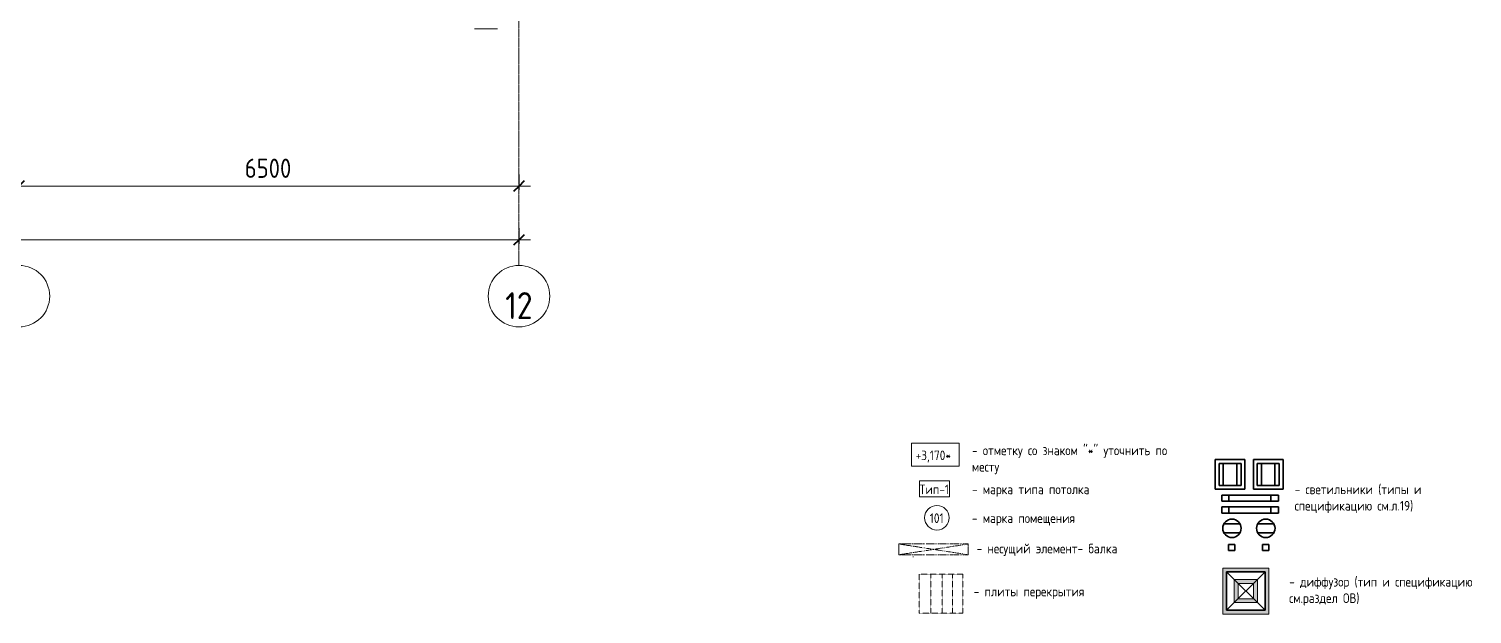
# Model space of a CAD drawing. Header units: millimetres. Extents: x -10295 to 67740, y -1344 to 46499.
# Drawn here: x 48979 to 67740, y -1344 to 6268 of the extents above; entities that cross this region are included whole.
import ezdxf

# ---------------------------------------------------------------- set-up
doc = ezdxf.new("R2010")
doc.units = ezdxf.units.MM
for name, pattern in [('ADSK_Линия сетки', [25, 20, -2.5, 0, -2.5]), ('ADSK_Штриховая_ш3 п1_5', [4.5, 3, -1.5]), ('ADSK_Штрихпунктирная 2 точки_ш15 п1_5 п1_5 п1_5', [19.5, 15, -1.5, 0, -1.5, 0, -1.5])]:
    doc.linetypes.add(name, pattern=pattern)
for name, color, linetype, lineweight in [('Аннотация', 7, 'Continuous', 18), ('Оси', 7, 'Continuous', 9), ('Размеры', 7, 'Continuous', 9), ('Размеры-100', 7, 'Continuous', 9), ('Узлы', 7, 'Continuous', 18)]:
    doc.layers.add(name, color=color, linetype=linetype, lineweight=lineweight)
doc.layers.add('Линии', color=7, linetype='Continuous', lineweight=9, true_color=0x00a600)
doc.styles.add('GOST Common', font='GOST_Common.ttf', dxfattribs={"width": 0.9, "height": 350})
doc.styles.add('GOST Common_2', font='GOST_Common.ttf', dxfattribs={"width": 0.9, "height": 250})
doc.styles.add('GOST Common_4', font='GOST_Common.ttf', dxfattribs={"width": 0.9, "height": 125})
doc.dimstyles.new('ADSK_Основной_2_5_мм_Оси', dxfattribs={"dimscale": 304.8, "dimtxt": 251.428749, "dimasz": 0.463911, "dimexe": 0.492126, "dimexo": 0.492126, "dimgap": 0.098425, "dimtad": 1, "dimrnd": 0.01, "dimdsep": 46, "dimtxsty": 'GOST Common_2', "dimblk1": 'OBLIQUE', "dimblk2": 'OBLIQUE', "dimsah": 1, "dimcen": 0.09, "dimdle": 0.492126, "dimazin": 2, "dimtfac": 1, "dimtdec": 4, "dimtix": 1, "dimtmove": 0, "dimatfit": 3, "dimfxl": 1, "dimtvp": 1, "dimtolj": 1, "dimtzin": 0, "dimlwd": 20, "dimlwe": 20, "dimarcsym": 2})

# ---------------------------------------------------------------- blocks, each defined once
blk = doc.blocks.new('Ось сетки - Круг_Ø8 мм-8258-План потолков в подвале')
at = {"layer": 'Оси', "lineweight": 20}
for start, end in [(360, 180), (180, 360)]:
    blk.add_arc((0, 0), 4, start, end, dxfattribs=at)
blk = doc.blocks.new('DIMBLOCK15-План потолков в подвале')
at = {"layer": 'Размеры-100', "lineweight": 20, "transparency": 16777216}
for p, q in [((48850, 4224), (48850, 4374)), ((55350, 4224), (55350, 4374)), ((48850, 4224), (55500, 4224)), ((48850, 4224), (48850, 4174)), ((55350, 4224), (55350, 4174))]:
    blk.add_line(p, q, dxfattribs=at)
at = {"layer": 'Размеры-100', "lineweight": 40, "transparency": 16777216}
for p, q in [((48850, 4224), (48779, 4153)), ((48850, 4224), (48920, 4294)), ((55350, 4224), (55279, 4153)), ((55350, 4224), (55420, 4294))]:
    blk.add_line(p, q, dxfattribs=at)
at = {"layer": 'Размеры-100', "color": 0, "lineweight": 20, "transparency": 16777216, "insert": (51784, 4580), "char_height": 250, "width": 756.84, "attachment_point": 1, "line_spacing_factor": 1.022761, "style": 'GOST Common_2'}
blk.add_mtext('6500', dxfattribs=at)
blk = doc.blocks.new('_Oblique')
at = {"color": 0, "linetype": 'ByBlock', "lineweight": -2}
blk.add_line((-0.5, -0.5), (0.5, 0.5), dxfattribs=at)
blk = doc.blocks.new('DIMBLOCK16-План потолков в подвале')
at = {"layer": 'Размеры-100', "lineweight": 20, "transparency": 16777216}
for p, q in [((-6500, 3524), (-6500, 3674)), ((55350, 3524), (55350, 3674)), ((-6650, 3524), (55500, 3524)), ((-6500, 3524), (-6500, 3474)), ((55350, 3524), (55350, 3474))]:
    blk.add_line(p, q, dxfattribs=at)
at = {"layer": 'Размеры-100', "lineweight": 40, "transparency": 16777216}
for p, q in [((-6500, 3524), (-6430, 3594)), ((55350, 3524), (55420, 3594)), ((-6500, 3524), (-6571, 3453)), ((55350, 3524), (55279, 3453))]:
    blk.add_line(p, q, dxfattribs=at)
at = {"layer": 'Размеры-100', "color": 0, "lineweight": 20, "transparency": 16777216, "insert": (24054, 3880), "char_height": 250, "width": 889.8, "attachment_point": 1, "line_spacing_factor": 1.022761, "style": 'GOST Common_2'}
blk.add_mtext('61850', dxfattribs=at)

msp = doc.modelspace()

# ---------------------------------------------------------------- hatches: boundary and pattern name
at = {"layer": 'Узлы', "lineweight": 20, "true_color": 0x939393}
h = msp.add_hatch(color=252, dxfattribs=at)
h.paths.add_polyline_path([(64497.991, -1343.705), (65097.991, -1343.705), (65097.991, -743.705), (64497.991, -743.705), (64497.991, -1293.705)])
h.paths.add_polyline_path([(65047.991, -1293.705), (64547.991, -1293.705), (64547.991, -793.705), (65047.991, -793.705)])
h.paths.add_polyline_path([(64647.991, -1193.705), (64947.991, -1193.705), (64947.991, -893.705), (64647.991, -893.705), (64647.991, -1143.705)])
h.paths.add_polyline_path([(64697.991, -1143.705), (64697.991, -943.705), (64897.991, -943.705), (64897.991, -1143.705)])

# ---------------------------------------------------------------- linework, layer by layer
at = {"layer": 'Аннотация', "lineweight": 20}
msp.add_line((54771.543, 6267.708), (55071.543, 6267.708), dxfattribs=at)
at = {"layer": 'Аннотация', "lineweight": 9, "flags": 128}
msp.add_lwpolyline([(60556.591, 391.581), (60946.741, 391.581), (60946.741, 180.081), (60556.591, 180.081)], close=True, dxfattribs=at)
at = {"layer": 'Линии', "color": 7}
for p, q in [((60452.053, 879.397), (61072.053, 879.397)), ((60452.053, 579.397), (60452.053, 879.397)), ((61072.053, 879.397), (61072.053, 579.397)), ((61072.053, 579.397), (60452.053, 579.397)), ((65097.991, -743.705), (64497.991, -743.705)), ((64497.991, -743.705), (64497.991, -1343.705)), ((65097.991, -1343.705), (65097.991, -743.705)), ((64547.991, -1293.705), (64547.991, -793.705)), ((64547.991, -793.705), (65047.991, -793.705)), ((64647.991, -893.705), (64647.991, -1193.705)), ((64947.991, -893.705), (64647.991, -893.705)), ((64947.991, -1193.705), (64947.991, -893.705)), ((65047.991, -793.705), (65047.991, -1293.705)), ((64697.991, -943.705), (64897.991, -943.705)), ((64697.991, -1143.705), (64697.991, -943.705)), ((64897.991, -943.705), (64897.991, -1143.705)), ((65047.991, -1293.705), (64547.991, -1293.705)), ((64647.991, -1193.705), (64947.991, -1193.705)), ((64897.991, -1143.705), (64697.991, -1143.705)), ((64497.991, -1343.705), (65097.991, -1343.705))]:
    msp.add_line(p, q, dxfattribs=at)
at = {"layer": 'Линии', "color": 5, "lineweight": 35, "true_color": 0x0000ff}
for p, q in [((64399.608, 666.747), (64786.108, 666.747)), ((64399.608, 279.738), (64399.608, 666.747)), ((64736.108, 616.747), (64449.608, 616.747)), ((64449.608, 616.747), (64449.608, 329.738)), ((64504.147, 616.747), (64504.147, 329.738)), ((64680.147, 616.747), (64680.147, 329.738)), ((64736.108, 329.738), (64736.108, 616.747)), ((64786.108, 666.747), (64786.108, 279.738)), ((64786.108, 279.738), (64399.608, 279.738)), ((64449.608, 329.738), (64736.108, 329.738)), ((64488.003, 124.845), (64488.003, 204.845)), ((64488.003, 204.845), (65222.725, 204.845)), ((64577.991, 124.845), (64577.991, 204.845)), ((65122.725, 204.845), (65122.725, 124.845)), ((65222.725, 204.845), (65222.725, 124.845)), ((65222.725, 124.845), (64488.003, 124.845)), ((64511.452, -171.143), (64723.084, -171.143)), ((64512.44, -286.143), (64722.096, -286.143)), ((64655.412, -438.159), (64570.678, -438.159)), ((64570.678, -518.159), (64570.678, -438.159)), ((64570.678, -518.159), (64655.412, -518.159)), ((64655.412, -518.159), (64655.412, -438.159)), ((65047.991, -793.705), (64547.991, -793.705)), ((64547.991, -793.705), (64547.991, -1293.705)), ((65047.991, -1293.705), (65047.991, -793.705)), ((64547.991, -1293.705), (65047.991, -1293.705))]:
    msp.add_line(p, q, dxfattribs=at)
at = {"layer": 'Линии', "color": 1, "lineweight": 35, "true_color": 0xff0000}
for p, q in [((64895.892, 666.747), (65282.392, 666.747)), ((64895.892, 279.738), (64895.892, 666.747)), ((65232.392, 616.747), (64945.892, 616.747)), ((64945.892, 616.747), (64945.892, 329.738)), ((65000.43, 616.747), (65000.43, 329.738)), ((65176.43, 616.747), (65176.43, 329.738)), ((65232.392, 329.738), (65232.392, 616.747)), ((65282.392, 666.747), (65282.392, 279.738)), ((65282.392, 279.738), (64895.892, 279.738)), ((64945.892, 329.738), (65232.392, 329.738)), ((64488.003, -30.047), (64488.003, 49.953)), ((64488.003, 49.953), (65222.725, 49.953)), ((64577.991, -30.047), (64577.991, 49.953)), ((65122.725, 49.953), (65122.725, -30.047)), ((65222.725, 49.953), (65222.725, -30.047)), ((65222.725, -30.047), (64488.003, -30.047)), ((64951.452, -171.143), (65163.084, -171.143)), ((64952.44, -286.143), (65162.096, -286.143)), ((65097.991, -438.159), (65013.257, -438.159)), ((65013.257, -518.159), (65013.257, -438.159)), ((65013.257, -518.159), (65097.991, -518.159)), ((65097.991, -518.159), (65097.991, -438.159))]:
    msp.add_line(p, q, dxfattribs=at)
at = {"layer": 'Линии', "color": 7, "linetype": 'ADSK_Штрихпунктирная 2 точки_ш15 п1_5 п1_5 п1_5'}
for p, q in [((60289.033, -431.463), (60449.033, -431.463)), ((60289.033, -571.463), (60289.033, -431.463)), ((60289.033, -431.463), (60457.013, -457.594)), ((60289.033, -571.463), (60457.013, -545.333)), ((60454.576, -431.463), (60460.576, -431.463)), ((60466.859, -431.463), (60472.859, -431.463)), ((60469.865, -459.593), (60475.794, -460.515)), ((60469.865, -543.334), (60475.794, -542.412)), ((60481.222, -461.36), (60487.151, -462.282)), ((60481.222, -541.567), (60487.151, -540.645)), ((60482.782, -431.463), (60592.782, -431.463)), ((60496.538, -463.742), (60585.468, -477.576)), ((60496.538, -539.185), (60585.468, -525.351)), ((60597.326, -479.42), (60603.254, -480.342)), ((60597.326, -523.507), (60603.254, -522.585)), ((60605.6, -431.463), (60611.6, -431.463)), ((60617.088, -482.494), (60623.017, -483.416)), ((60617.088, -520.433), (60623.017, -519.511)), ((60620.6, -431.463), (60626.6, -431.463)), ((60639.815, -486.029), (60713.923, -497.558)), ((60639.815, -516.898), (60713.923, -505.369)), ((60640.666, -431.463), (60750.666, -431.463)), ((60726.776, -499.557), (60732.704, -500.479)), ((60726.776, -503.37), (60732.704, -502.448)), ((60738.132, -501.604), (60744.061, -500.681)), ((60738.132, -501.323), (60744.061, -502.246)), ((60753.448, -499.221), (60842.378, -485.388)), ((60753.448, -503.706), (60842.378, -517.539)), ((60763.484, -431.463), (60769.484, -431.463)), ((60778.484, -431.463), (60784.484, -431.463)), ((60798.55, -431.463), (60908.55, -431.463)), ((60854.236, -483.543), (60860.165, -482.621)), ((60854.236, -519.384), (60860.165, -520.306)), ((60873.998, -480.469), (60879.927, -479.547)), ((60873.998, -522.458), (60879.927, -523.38)), ((60896.725, -476.934), (60970.834, -465.406)), ((60896.725, -525.993), (60970.834, -537.521)), ((60921.368, -431.463), (60927.368, -431.463)), ((60936.368, -431.463), (60942.368, -431.463)), ((60956.434, -431.463), (61066.434, -431.463)), ((60983.686, -463.406), (60989.615, -462.484)), ((60983.686, -539.521), (60989.615, -540.443)), ((60995.042, -461.64), (61000.971, -460.718)), ((60995.042, -541.287), (61000.971, -542.209)), ((61010.358, -459.257), (61099.289, -445.424)), ((61010.358, -543.67), (61099.289, -557.503)), ((61079.251, -431.463), (61085.251, -431.463)), ((61094.251, -431.463), (61100.251, -431.463)), ((61094.251, -431.463), (61100.251, -431.463)), ((61111.146, -443.579), (61117.075, -442.657)), ((61111.146, -559.348), (61117.075, -560.27)), ((61119.033, -431.463), (61189.033, -431.463)), ((61130.908, -440.505), (61136.837, -439.583)), ((61130.908, -562.422), (61136.837, -563.344)), ((61153.635, -436.97), (61189.033, -431.463)), ((61189.033, -431.463), (61189.033, -571.463)), ((60289.033, -571.463), (60449.033, -571.463)), ((60454.576, -571.463), (60460.576, -571.463)), ((60466.859, -571.463), (60472.859, -571.463)), ((60469.865, -599.593), (60475.794, -600.515)), ((60482.782, -571.463), (60592.782, -571.463)), ((60605.6, -571.463), (60611.6, -571.463)), ((60620.6, -571.463), (60626.6, -571.463)), ((60640.666, -571.463), (60750.666, -571.463)), ((60763.484, -571.463), (60769.484, -571.463)), ((60778.484, -571.463), (60784.484, -571.463)), ((60798.55, -571.463), (60908.55, -571.463)), ((60921.368, -571.463), (60927.368, -571.463)), ((60936.368, -571.463), (60942.368, -571.463)), ((60956.434, -571.463), (61066.434, -571.463)), ((61079.251, -571.463), (61085.251, -571.463)), ((61094.251, -571.463), (61100.251, -571.463)), ((61119.033, -571.463), (61189.033, -571.463)), ((61153.635, -565.957), (61189.033, -571.463))]:
    msp.add_line(p, q, dxfattribs=at)
at = {"layer": 'Линии', "color": 7, "lineweight": 20}
for p, q in [((64497.991, -743.705), (65097.991, -743.705)), ((64497.991, -1343.705), (64497.991, -743.705)), ((65097.991, -743.705), (65097.991, -1343.705)), ((64547.991, -793.705), (65047.991, -1293.705)), ((65047.991, -793.705), (64547.991, -1293.705)), ((65097.991, -1343.705), (64497.991, -1343.705))]:
    msp.add_line(p, q, dxfattribs=at)
at = {"layer": 'Линии', "color": 7, "linetype": 'ADSK_Штриховая_ш3 п1_5'}
for p, q in [((60549.779, -824.111), (61119.033, -824.111)), ((60549.779, -1330.192), (60549.779, -824.111)), ((60703.607, -824.111), (60703.607, -1330.192)), ((60850.351, -824.111), (60850.351, -1330.192)), ((60985.251, -824.111), (60985.251, -1330.192)), ((61119.033, -824.111), (61119.033, -1330.192)), ((61119.033, -1330.192), (60549.779, -1330.192))]:
    msp.add_line(p, q, dxfattribs=at)
at = {"layer": 'Линии', "color": 7}
msp.add_circle((60782.519, -90.606), 160, dxfattribs=at)
at = {"layer": 'Линии', "color": 5, "lineweight": 35, "true_color": 0x0000ff}
msp.add_circle((64617.268, -227.738), 120, dxfattribs=at)
at = {"layer": 'Линии', "color": 1, "lineweight": 35, "true_color": 0xff0000}
msp.add_circle((65057.268, -227.738), 120, dxfattribs=at)
at = {"layer": 'Оси', "linetype": 'ADSK_Линия сетки'}
msp.add_line((55349.565, 3191.655), (55349.565, 44222.998), dxfattribs=at)

# ---------------------------------------------------------------- block references
at = {"layer": 'Оси', "lineweight": 20, "xscale": 99.99999999999993, "yscale": 99.99999999999993, "zscale": 99.99999999999993}
for p in [(48849.565, 2791.655), (55349.565, 2791.655)]:
    msp.add_blockref('Ось сетки - Круг_Ø8 мм-8258-План потолков в подвале', p, dxfattribs=at)

# ---------------------------------------------------------------- texts
at = {"layer": 'Аннотация', "lineweight": 9, "char_height": 125, "attachment_point": 1, "line_spacing_factor": 1.022766, "style": 'GOST Common_4'}
for s, insert, width in [('\\pt180,360,540,720,900,1080,1260,1440,1620,1800,1980,2160,2340,2520,2700,2880,3060,3240,3420,3600,3780,3960,4140,4320,4500,4680,4860,5040,5220,5400,5580,5760;+3,170*', (60504.536, 783.881), 502.2225), ('\\pt180,360,540,720,900,1080,1260,1440,1620,1800,1980,2160,2340,2520,2700,2880,3060,3240,3420,3600,3780,3960,4140,4320,4500,4680,4860,5040,5220,5400,5580,5760;- отметку со знаком "*" уточнить по месту', (61236.905, 848.372), 2569.05), ('\\pt180,360,540,720,900,1080,1260,1440,1620,1800,1980,2160,2340,2520,2700,2880,3060,3240,3420,3600,3780,3960,4140,4320,4500,4680,4860,5040,5220,5400,5580,5760;Тип-1', (60556.591, 341.391), 394.0515), ('\\pt180,360,540,720,900,1080,1260,1440,1620,1800,1980,2160,2340,2520,2700,2880,3060,3240,3420,3600,3780,3960,4140,4320,4500,4680,4860,5040,5220,5400,5580,5760;- марка типа потолка', (61236.905, 341.391), 1587.5685), ('\\pt180,360,540,720,900,1080,1260,1440,1620,1800,1980,2160,2340,2520,2700,2880,3060,3240,3420,3600,3780,3960,4140,4320,4500,4680,4860,5040,5220,5400,5580,5760;- светильники (типы и спецификацию см.л.19)', (65431.952, 341.391), 2634.3), ('\\pt180,360,540,720,900,1080,1260,1440,1620,1800,1980,2160,2340,2520,2700,2880,3060,3240,3420,3600,3780,3960,4140,4320,4500,4680,4860,5040,5220,5400,5580,5760;101', (60688.651, -32.913), 198.6165), ('\\pt180,360,540,720,900,1080,1260,1440,1620,1800,1980,2160,2340,2520,2700,2880,3060,3240,3420,3600,3780,3960,4140,4320,4500,4680,4860,5040,5220,5400,5580,5760;- марка помещения', (61236.905, -32.913), 1368.045), ('\\pt180,360,540,720,900,1080,1260,1440,1620,1800,1980,2160,2340,2520,2700,2880,3060,3240,3420,3600,3780,3960,4140,4320,4500,4680,4860,5040,5220,5400,5580,5760;- несущий элемент- балка', (61298.388, -428.159), 1893.9015), ('\\pt180,360,540,720,900,1080,1260,1440,1620,1800,1980,2160,2340,2520,2700,2880,3060,3240,3420,3600,3780,3960,4140,4320,4500,4680,4860,5040,5220,5400,5580,5760;- диффузор (тип и спецификацию см.раздел ОВ)', (65361.118, -860.561), 2759.4), ('\\pt180,360,540,720,900,1080,1260,1440,1620,1800,1980,2160,2340,2520,2700,2880,3060,3240,3420,3600,3780,3960,4140,4320,4500,4680,4860,5040,5220,5400,5580,5760;- плиты перекрытия', (61259.324, -986.795), 1440.3105)]:
    msp.add_mtext(s, dxfattribs=dict(at, insert=insert, width=width))
at = {"layer": 'Оси', "insert": (55348.735, 2668.75), "char_height": 350, "width": 387, "attachment_point": 5, "line_spacing_factor": 1.022766, "style": 'GOST Common'}
msp.add_mtext('\\pt89.999,180.0015,270.0005,359.9995,449.9985,540.001,630,719.999,810.0015,900.0005,989.9995,1079.9985,1170.001,1260,1349.999,1440.0015,1530.0005,1619.9995,1709.9985,1800.001,1890,1979.999,2070.0015,2160.0005,2249.9995,2339.9985,2430.001,2520,2609.999,2700.0015,2790.0005,2879.9995;12', dxfattribs=at)

# ---------------------------------------------------------------- dimensions: what is measured, and where the dimension line sits
at = {"layer": 'Размеры', "lineweight": 20}
for base, p1, p2, override, picture, middle in [((55349.565, 4223.541), (48849.565, 4323.526), (55349.565, 4323.526), {"dimpost": '<>', "dimfxl": 6500}, 'DIMBLOCK15-План потолков в подвале', (52099.565, 4378.541)), ((55349.565, 3523.541), (-6500.435, 3623.526), (55349.565, 3623.526), {"dimpost": '<>', "dimfxl": 61850}, 'DIMBLOCK16-План потолков в подвале', (24424.565, 3678.541))]:
    dim = msp.add_linear_dim(base=base, p1=p1, p2=p2, dimstyle='ADSK_Основной_2_5_мм_Оси', override=override, dxfattribs=at)
    dim.commit()
    dim.dimension.update_dxf_attribs({"geometry": picture, "text_midpoint": middle})

doc.saveas('drawing.dxf')
